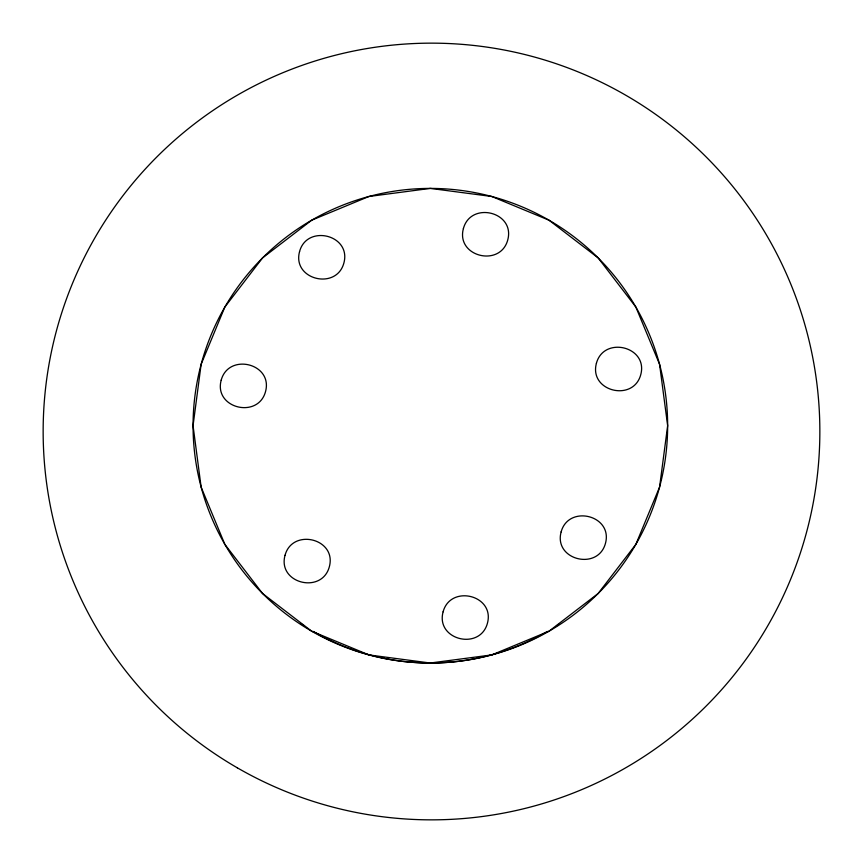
<?xml version="1.0" encoding="UTF-8"?>
<svg xmlns="http://www.w3.org/2000/svg" width="863" height="863" viewBox="0 0 863 863"><rect width="100%" height="100%" fill="white"/><g stroke="black" fill="none" stroke-linecap="round" stroke-linejoin="round"><path stroke-width="1.29" d="M558.695 624.424A233.323 233.323 0 0 1 556.462 625.88M547.412 631.425A233.323 233.323 0 0 1 430.346 663.032L368.933 654.92L311.705 631.209L262.557 593.496L224.844 544.348L201.133 487.12L193.053 425.696L201.133 364.283L224.844 307.045L262.557 257.908L311.705 220.194L368.933 196.484L430.346 188.404L491.77 196.484L548.997 220.194L598.145 257.908L635.858 307.045L659.569 364.283L667.649 425.696L659.569 487.12L635.858 544.348L598.145 593.496L548.997 631.209L491.77 654.92L430.346 663A233.323 233.323 0 0 1 313.291 631.425M303.118 625.157A233.323 233.323 0 0 1 300.885 623.679M221.198 380.141C213.528 408.307 258.08 419.267 265.524 391.619C273.193 363.452 228.641 352.503 221.198 380.141M299.569 251.543C291.888 279.709 336.441 290.669 343.884 263.021C351.565 234.855 307.012 223.905 299.569 251.543M285.017 555.341C277.347 583.496 321.888 594.456 329.332 566.808C337.012 538.641 292.46 527.692 285.017 555.341M463.409 228.533C455.74 256.699 500.292 267.649 507.735 240C515.405 211.845 470.853 200.885 463.409 228.533M443.107 611.813C435.427 639.968 479.979 650.929 487.422 623.28C495.092 595.114 450.54 584.165 443.107 611.813M561.133 531.899C553.463 560.065 598.016 571.026 605.459 543.377C613.129 515.211 568.577 504.262 561.133 531.899M596.419 363.247C588.749 391.414 633.302 402.374 640.745 374.725C648.415 346.559 603.863 335.61 596.419 363.247M311.705 631.209A237.303 237.303 0 0 0 667.649 425.696A237.303 237.303 0 0 0 311.705 220.194A237.303 237.303 0 0 0 311.705 631.209M237.325 767.822A388.35 388.35 0 0 0 819.85 431.5A388.35 388.35 0 0 0 237.325 95.178A388.35 388.35 0 0 0 237.325 767.822"/></g></svg>
